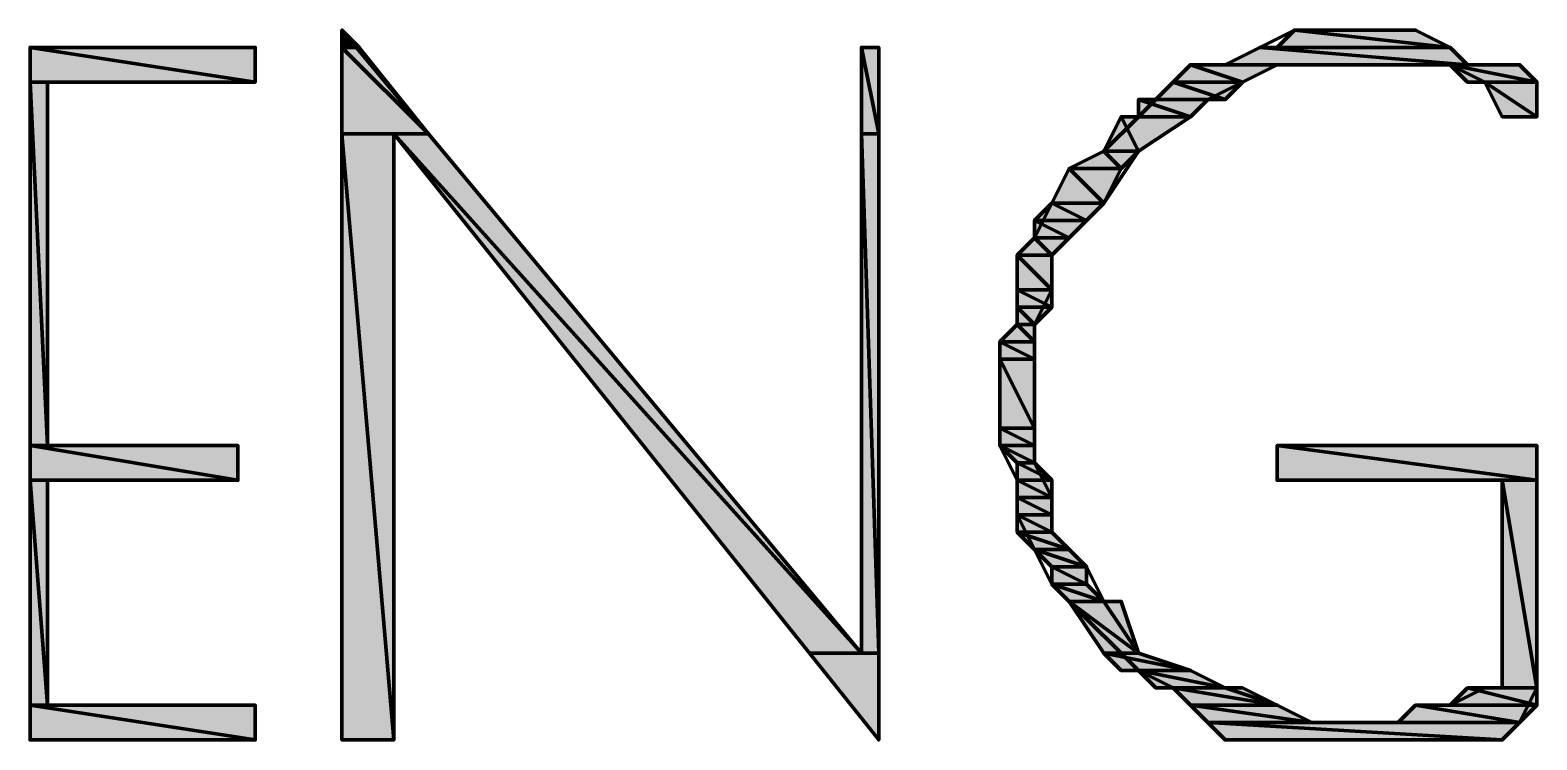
# Model space of a CAD drawing. Header units: inches. Extents: x 1 to 529, y -1 to 335.
# Drawn here: x 431 to 436.8, y 18.93 to 21.67 of the extents above; entities that cross this region are included whole.
import ezdxf

# ---------------------------------------------------------------- set-up
doc = ezdxf.new("R2010")
doc.units = ezdxf.units.IN
doc.layers.add('H', color=7, linetype='CONTINUOUS', lineweight=100)
doc.layers.add('P', color=250, linetype='CONTINUOUS', lineweight=100)

msp = doc.modelspace()

# ---------------------------------------------------------------- hatches: boundary and pattern name
at = {"layer": 'H', "linetype": 'CONTINUOUS'}
for points in [[(432.2, 21.6667), (432.2667, 21.6), (432.2, 21.6)], [(436.0667, 21.6667), (436.1333, 21.6667), (436, 21.6667)], [(436.2, 21.6667), (436.2, 21.6667), (436, 21.6667)], [(436.2, 21.6667), (436, 21.6667), (436.3333, 21.6667)], [(431, 21.6), (431.8667, 21.4667), (431.8667, 21.6), (431, 21.6), (431.8667, 21.4667), (431, 21.4667)], [(432.2, 21.6), (432.5333, 21.2667), (432.2667, 21.6), (432.2, 21.6), (432.5333, 21.2667), (432.2, 21.2667)], [(434.2, 21.6), (434.2667, 21.2667), (434.2667, 21.6), (434.2, 21.6), (434.2667, 21.2667), (434.2, 21.2667)], [(435.7333, 21.6), (436.5333, 21.5333), (436.4667, 21.6), (435.7333, 21.6), (436.5333, 21.5333), (435.6, 21.5333)], [(435.4667, 21.5333), (435.6667, 21.4667), (435.8, 21.5333), (435.4667, 21.5333), (435.6667, 21.4667), (435.4, 21.4667)], [(435.8, 21.5333), (435.8, 21.5333), (435.4667, 21.5333)], [(436.6667, 21.5333), (435.5333, 21.5333), (436.6667, 21.5333)], [(436, 21.5333), (435.5333, 21.5333), (435.8667, 21.5333)], [(436.5333, 21.5333), (435.6, 21.5333), (436.6, 21.5333)], [(436.6, 21.5333), (435.6, 21.5333), (436.6667, 21.5333)], [(436.6667, 21.5333), (436.2667, 21.5333), (436.7333, 21.5333)], [(436.7333, 21.5333), (436.4, 21.5333)], [(431, 21.4667), (431.0667, 20.0667), (431.0667, 21.4667), (431, 21.4667), (431.0667, 20.0667), (431, 20.0667)], [(435.4, 21.4667), (435.6, 21.4), (435.6667, 21.4667), (435.4, 21.4667), (435.6, 21.4), (435.3333, 21.4)], [(436.6, 21.4667), (436.8, 21.3333), (436.8, 21.4667), (436.6, 21.4667), (436.8, 21.3333), (436.6667, 21.3333)], [(435.2667, 21.4), (435.4667, 21.3333), (435.5333, 21.4), (435.2667, 21.4), (435.4667, 21.3333), (435.2667, 21.3333)], [(435.6, 21.4), (435.3333, 21.4), (435.5333, 21.4)], [(435.4667, 21.3333), (435.2667, 21.3333), (435.4667, 21.3333)], [(436.8, 21.3333), (436.6667, 21.3333), (436.8, 21.3333)], [(432.2, 21.2667), (432.4, 18.9333), (432.4, 21.2667), (432.2, 21.2667), (432.4, 18.9333), (432.2, 18.9333)], [(432.4, 21.2667), (434.2, 19.2667), (432.5333, 21.2667), (432.4, 21.2667), (434.2, 19.2667), (434, 19.2667)], [(434.2, 21.2667), (434.2667, 19.2667), (434.2667, 21.2667), (434.2, 21.2667), (434.2667, 19.2667), (434.2, 19.2667)], [(435.1333, 21.2), (435.2, 21.1333), (435.2667, 21.2), (435.1333, 21.2), (435.2, 21.1333), (435, 21.1333)], [(435, 21.1333), (435.1333, 21), (435.2, 21.1333), (435, 21.1333), (435.1333, 21), (434.9333, 21)], [(434.9333, 21), (435.0667, 20.9333), (435.1333, 21), (434.9333, 21), (435.0667, 20.9333), (434.8667, 20.9333)], [(435.1333, 21), (434.9333, 21), (435.1333, 21)], [(434.8667, 20.9333), (435, 20.8667), (435.0667, 20.9333), (434.8667, 20.9333), (435, 20.8667), (434.8667, 20.8667)], [(434.8, 20.8), (434.9333, 20.6667), (434.9333, 20.8), (434.8, 20.8), (434.9333, 20.6667), (434.8, 20.6667)], [(434.9333, 20.6667), (434.8, 20.6667), (434.9333, 20.6667)], [(434.8, 20.6667), (434.9333, 20.6), (434.9333, 20.6667), (434.8, 20.6667), (434.9333, 20.6), (434.8, 20.6)], [(434.8, 20.5333), (434.8667, 20.4667), (434.8667, 20.5333), (434.8, 20.5333), (434.8667, 20.4667), (434.7333, 20.4667)], [(434.7333, 20.4667), (434.8667, 20.4), (434.8667, 20.4667), (434.7333, 20.4667), (434.8667, 20.4), (434.7333, 20.4)], [(434.7333, 20.4), (434.8667, 20.1333), (434.8667, 20.4), (434.7333, 20.4), (434.8667, 20.1333), (434.7333, 20.1333)], [(434.7333, 20.1333), (434.8667, 20.0667), (434.8667, 20.1333), (434.7333, 20.1333), (434.8667, 20.0667), (434.7333, 20.0667)], [(431, 20.0667), (431.8, 19.9333), (431.8, 20.0667), (431, 20.0667), (431.8, 19.9333), (431, 19.9333)], [(434.7333, 20.0667), (434.8667, 20), (434.8667, 20.0667), (434.7333, 20.0667), (434.8667, 20), (434.8, 20)], [(435.8, 20.0667), (436.8, 19.9333), (436.8, 20.0667), (435.8, 20.0667), (436.8, 19.9333), (435.8, 19.9333)], [(434.8, 20), (434.9333, 19.9333), (434.8667, 20), (434.8, 20), (434.9333, 19.9333), (434.8, 19.9333)], [(431, 19.9333), (431.0667, 19.0667), (431.0667, 19.9333), (431, 19.9333), (431.0667, 19.0667), (431, 19.0667)], [(434.8, 19.9333), (434.9333, 19.8667), (434.9333, 19.9333), (434.8, 19.9333), (434.9333, 19.8667), (434.8, 19.8667)], [(436.6667, 19.9333), (436.8, 19.1333), (436.8, 19.9333), (436.6667, 19.9333), (436.8, 19.1333), (436.6667, 19.1333)], [(434.8, 19.8667), (434.9333, 19.8), (434.9333, 19.8667), (434.8, 19.8667), (434.9333, 19.8), (434.8, 19.8)], [(434.8, 19.8), (434.9333, 19.7333), (434.9333, 19.8), (434.8, 19.8), (434.9333, 19.7333), (434.8, 19.7333)], [(434.8, 19.7333), (435, 19.6667), (434.9333, 19.7333), (434.8, 19.7333), (435, 19.6667), (434.8667, 19.6667)], [(434.8667, 19.6667), (435.0667, 19.6), (435, 19.6667), (434.8667, 19.6667), (435.0667, 19.6), (434.9333, 19.6)], [(434.9333, 19.6), (435.0667, 19.5333), (435.0667, 19.6), (434.9333, 19.6), (435.0667, 19.5333), (434.9333, 19.5333)], [(434.9333, 19.5333), (435.1333, 19.4667), (435.0667, 19.5333), (434.9333, 19.5333), (435.1333, 19.4667), (435, 19.4667)], [(435.2, 19.4667), (435.2, 19.4667), (435, 19.4667)], [(435, 19.4667), (435.2667, 19.2667), (435.2, 19.4667), (435, 19.4667), (435.2667, 19.2667), (435.1333, 19.2667)], [(435.1333, 19.2667), (435.4667, 19.2), (435.2667, 19.2667), (435.1333, 19.2667), (435.4667, 19.2), (435.2, 19.2)], [(435.4667, 19.2), (435.2, 19.2), (435.4667, 19.2)], [(435.2667, 19.2), (435.6, 19.1333), (435.4667, 19.2), (435.2667, 19.2), (435.6, 19.1333), (435.3333, 19.1333)], [(435.6, 19.1333), (435.3333, 19.1333), (435.6667, 19.1333)], [(435.4, 19.1333), (435.8, 19.0667), (435.6667, 19.1333), (435.4, 19.1333), (435.8, 19.0667), (435.4667, 19.0667)], [(436.5333, 19.1333), (436.8, 19.0667), (436.8, 19.1333), (436.5333, 19.1333), (436.8, 19.0667), (436.4667, 19.0667)], [(436.8, 19.1333), (436.6, 19.1333)], [(436.8, 19.1333), (436.6667, 19.1333), (436.8, 19.1333)], [(431, 19.0667), (431.8667, 18.9333), (431.8667, 19.0667), (431, 19.0667), (431.8667, 18.9333), (431, 18.9333)], [(435.4667, 19.0667), (435.9333, 19), (435.8, 19.0667), (435.4667, 19.0667), (435.9333, 19), (435.5333, 19)], [(436.8, 19.0667), (436.4667, 19.0667)], [(435.5333, 19), (436.6667, 18.9333), (436.7333, 19), (435.5333, 19), (436.6667, 18.9333), (435.6, 18.9333)], [(436.6, 18.9333), (436.6, 18.9333), (435.6, 18.9333)], [(436.6, 18.9333), (435.6, 18.9333), (436.4667, 18.9333)], [(436.4667, 18.9333), (435.8, 18.9333), (436.4, 18.9333)], [(436.4, 18.9333), (435.8, 18.9333), (436.3333, 18.9333)], [(436.3333, 18.9333), (435.9333, 18.9333), (436.2, 18.9333)]]:
    msp.add_hatch(color=0, dxfattribs=at).paths.add_polyline_path(points)
h = msp.add_hatch(color=0, dxfattribs=at)
edge = h.paths.add_edge_path()
edge.add_line((436.3333, 21.6667), (435.8667, 21.6667))
edge.add_line((435.8667, 21.6667), (436.4667, 21.6))
edge.add_line((436.4667, 21.6), (436.3333, 21.6667))
edge.add_line((436.3333, 21.6667), (436.3333, 21.6667))
edge.add_line((436.3333, 21.6667), (435.8667, 21.6667))
edge.add_line((435.8667, 21.6667), (436.4667, 21.6))
edge.add_line((436.4667, 21.6), (435.8, 21.6))
edge.add_line((435.8, 21.6), (435.8667, 21.6667))
h = msp.add_hatch(color=0, dxfattribs=at)
edge = h.paths.add_edge_path()
edge.add_line((436.7333, 21.5333), (436.4667, 21.5333))
edge.add_line((436.4667, 21.5333), (436.8, 21.4667))
edge.add_line((436.8, 21.4667), (436.7333, 21.5333))
edge.add_line((436.7333, 21.5333), (436.7333, 21.5333))
edge.add_line((436.7333, 21.5333), (436.4667, 21.5333))
edge.add_line((436.4667, 21.5333), (436.8, 21.4667))
edge.add_line((436.8, 21.4667), (436.5333, 21.4667))
edge.add_line((436.5333, 21.4667), (436.4667, 21.5333))
h = msp.add_hatch(color=0, dxfattribs=at)
edge = h.paths.add_edge_path()
edge.add_line((435.4667, 21.3333), (435.2, 21.3333))
edge.add_line((435.2, 21.3333), (435.2667, 21.2))
edge.add_line((435.2667, 21.2), (435.4667, 21.3333))
edge.add_line((435.4667, 21.3333), (435.4667, 21.3333))
edge.add_line((435.4667, 21.3333), (435.2, 21.3333))
edge.add_line((435.2, 21.3333), (435.2667, 21.2))
edge.add_line((435.2667, 21.2), (435.1333, 21.2))
edge.add_line((435.1333, 21.2), (435.2, 21.3333))
h = msp.add_hatch(color=0, dxfattribs=at)
edge = h.paths.add_edge_path()
edge.add_line((435, 20.8667), (434.8667, 20.8667))
edge.add_line((434.8667, 20.8667), (434.9333, 20.8))
edge.add_line((434.9333, 20.8), (435, 20.8667))
edge.add_line((435, 20.8667), (435, 20.8667))
edge.add_line((435, 20.8667), (434.8667, 20.8667))
edge.add_line((434.8667, 20.8667), (434.9333, 20.8))
edge.add_line((434.9333, 20.8), (434.8, 20.8))
edge.add_line((434.8, 20.8), (434.8667, 20.8667))
h = msp.add_hatch(color=0, dxfattribs=at)
edge = h.paths.add_edge_path()
edge.add_line((434.9333, 20.6), (434.8, 20.6))
edge.add_line((434.8, 20.6), (434.8667, 20.5333))
edge.add_line((434.8667, 20.5333), (434.9333, 20.6))
edge.add_line((434.9333, 20.6), (434.9333, 20.6))
edge.add_line((434.9333, 20.6), (434.8, 20.6))
edge.add_line((434.8, 20.6), (434.8667, 20.5333))
edge.add_line((434.8667, 20.5333), (434.8, 20.5333))
edge.add_line((434.8, 20.5333), (434.8, 20.6))
h = msp.add_hatch(color=0, dxfattribs=at)
edge = h.paths.add_edge_path()
edge.add_line((434.2667, 19.2667), (434, 19.2667))
edge.add_line((434, 19.2667), (434.2667, 18.9333))
edge.add_line((434.2667, 18.9333), (434.2667, 19.2667))
edge.add_line((434.2667, 19.2667), (434.2667, 19.2667))
edge.add_line((434.2667, 19.2667), (434, 19.2667))
edge.add_line((434, 19.2667), (434.2667, 18.9333))
edge.add_line((434.2667, 18.9333), (434.2667, 18.9333))
edge.add_line((434.2667, 18.9333), (434, 19.2667))
h = msp.add_hatch(color=0, dxfattribs=at)
edge = h.paths.add_edge_path()
edge.add_line((436.8, 19.0667), (436.3333, 19.0667))
edge.add_line((436.3333, 19.0667), (436.7333, 19))
edge.add_line((436.7333, 19), (436.8, 19.0667))
edge.add_line((436.8, 19.0667), (436.8, 19.0667))
edge.add_line((436.8, 19.0667), (436.3333, 19.0667))
edge.add_line((436.3333, 19.0667), (436.7333, 19))
edge.add_line((436.7333, 19), (436.2667, 19))
edge.add_line((436.2667, 19), (436.3333, 19.0667))

# ---------------------------------------------------------------- linework, layer by layer
at = {"layer": 'P', "color": 0, "linetype": 'CONTINUOUS'}
for points in [[(432.2, 21.6667), (432.2667, 21.6), (432.2, 21.6), (432.2, 21.6667)], [(432.2667, 18.9333), (432.4, 18.9333), (432.4, 21.2667), (434.2667, 18.9333), (434.2667, 21.6), (434.2, 21.6), (434.2, 19.2667), (432.2, 21.6667), (432.2, 18.9333)], [(436.8, 21.4667), (436.7333, 21.5333), (436.6667, 21.5333), (436.6, 21.5333), (436.5333, 21.5333), (436.4667, 21.6), (436.3333, 21.6667), (436.2, 21.6667), (436.0667, 21.6667), (436, 21.6667), (435.8667, 21.6667), (435.7333, 21.6), (435.6, 21.5333), (435.4667, 21.5333), (435.3333, 21.4), (435.2667, 21.3333), (435.1333, 21.2), (435, 21.1333), (434.9333, 21), (434.8667, 20.8667), (434.8, 20.8), (434.8, 20.6667), (434.8, 20.6), (434.8, 20.5333), (434.7333, 20.4667), (434.7333, 20.0667), (434.8, 19.9333), (434.8, 19.8), (434.8667, 19.6667), (434.9333, 19.5333), (435, 19.4667), (435.2667, 19.2), (435.4, 19.1333), (435.6, 18.9333), (435.8, 18.9333), (436, 18.9333), (436.2, 18.9333), (436.3333, 18.9333), (436.4667, 18.9333), (436.6667, 18.9333), (436.7333, 19), (436.8, 19.1333), (436.8, 20.0667), (435.8, 20.0667), (435.8, 19.9333), (436.6667, 19.9333), (436.6667, 19.1333), (436.6, 19.1333), (436.4667, 19.0667), (436.3333, 19.0667), (436.2667, 19), (435.9333, 19), (435.8, 19.0667), (435.6, 19.1333), (435.4667, 19.2), (435.2667, 19.2667), (435.1333, 19.4667), (435.0667, 19.6), (434.9333, 19.7333), (434.9333, 19.8667), (434.8667, 20), (434.8667, 20.1333), (434.8667, 20.4), (434.8667, 20.5333), (434.9333, 20.6667), (434.9333, 20.8), (435.0667, 20.9333), (435.1333, 21), (435.2667, 21.2), (435.4667, 21.3333), (435.5333, 21.4), (435.6667, 21.4667), (435.8, 21.5333), (436, 21.5333), (436.2667, 21.5333), (436.4667, 21.5333), (436.6, 21.4667), (436.6667, 21.3333), (436.8, 21.3333), (436.8, 21.4667)], [(435.8667, 21.6667), (436.4667, 21.6), (435.8, 21.6), (435.8667, 21.6667)], [(436, 21.6667), (436.3333, 21.6667), (435.8667, 21.6667), (436, 21.6667)], [(436.3333, 21.6667), (435.8667, 21.6667), (436.3333, 21.6667)], [(435.8667, 21.6667), (436.3333, 21.6667), (436.3333, 21.6667), (435.8667, 21.6667)], [(436.3333, 21.6667), (435.8667, 21.6667), (436.4667, 21.6), (436.3333, 21.6667)], [(436.0667, 21.6667), (436.1333, 21.6667), (436, 21.6667), (436.0667, 21.6667)], [(436.2, 21.6667), (436.2, 21.6667), (436, 21.6667), (436.2, 21.6667)], [(436.2, 21.6667), (436, 21.6667), (436.1333, 21.6667), (436.2, 21.6667)], [(436.2, 21.6667), (436, 21.6667), (436.3333, 21.6667), (436.2, 21.6667)], [(431.8667, 21.6), (431, 21.6), (431.8667, 21.4667), (431.8667, 21.6)], [(431, 21.6), (431.8667, 21.4667), (431, 21.4667), (431, 21.6)], [(431.8667, 18.9333), (431, 18.9333), (431, 21.6), (431.8667, 21.6), (431.8667, 21.4667), (431.0667, 21.4667), (431.0667, 20.0667), (431.8, 20.0667), (431.8, 19.9333), (431.0667, 19.9333), (431.0667, 19.0667), (431.8667, 19.0667), (431.8667, 18.9333)], [(432.2667, 21.6), (432.2, 21.6), (432.5333, 21.2667), (432.2667, 21.6)], [(432.2, 21.6), (432.5333, 21.2667), (432.2, 21.2667), (432.2, 21.6)], [(434.2667, 21.6), (434.2, 21.6), (434.2667, 21.2667), (434.2667, 21.6)], [(434.2, 21.6), (434.2667, 21.2667), (434.2, 21.2667), (434.2, 21.6)], [(435.7333, 21.6), (436.5333, 21.5333), (435.6, 21.5333), (435.7333, 21.6)], [(436.4667, 21.6), (435.8, 21.6), (435.7333, 21.6), (436.4667, 21.6)], [(436.4667, 21.6), (435.7333, 21.6), (436.5333, 21.5333), (436.4667, 21.6)], [(435.8, 21.6), (436.4667, 21.6), (436.4667, 21.6), (435.8, 21.6)], [(435.4667, 21.5333), (435.6667, 21.4667), (435.4, 21.4667), (435.4667, 21.5333)], [(435.5333, 21.5333), (435.8667, 21.5333), (435.4667, 21.5333), (435.5333, 21.5333)], [(435.8, 21.5333), (435.8, 21.5333), (435.4667, 21.5333), (435.8, 21.5333)], [(435.8, 21.5333), (435.4667, 21.5333), (435.8667, 21.5333), (435.8, 21.5333)], [(435.8, 21.5333), (435.4667, 21.5333), (435.6667, 21.4667), (435.8, 21.5333)], [(435.6, 21.5333), (436.6667, 21.5333), (435.5333, 21.5333), (435.6, 21.5333)], [(436.6667, 21.5333), (435.5333, 21.5333), (436.6667, 21.5333), (436.6667, 21.5333)], [(435.5333, 21.5333), (436.6667, 21.5333), (435.5333, 21.5333), (435.5333, 21.5333)], [(436, 21.5333), (435.5333, 21.5333), (435.8667, 21.5333), (436, 21.5333)], [(436.5333, 21.5333), (435.6, 21.5333), (436.6, 21.5333), (436.5333, 21.5333)], [(435.6, 21.5333), (436.6, 21.5333), (435.6, 21.5333), (435.6, 21.5333)], [(436.6, 21.5333), (435.6, 21.5333), (436.6, 21.5333)], [(435.6, 21.5333), (436.6, 21.5333), (436.6, 21.5333), (435.6, 21.5333)], [(436.6, 21.5333), (435.6, 21.5333), (436.6667, 21.5333), (436.6, 21.5333)], [(436.6667, 21.5333), (436.2667, 21.5333), (436.7333, 21.5333), (436.6667, 21.5333)], [(436.2667, 21.5333), (436.7333, 21.5333), (436.4, 21.5333), (436.2667, 21.5333)], [(436.7333, 21.5333), (436.4, 21.5333), (436.7333, 21.5333)], [(436.4, 21.5333), (436.7333, 21.5333), (436.4667, 21.5333), (436.4, 21.5333)], [(436.7333, 21.5333), (436.4667, 21.5333), (436.8, 21.4667), (436.7333, 21.5333)], [(436.4667, 21.5333), (436.8, 21.4667), (436.5333, 21.4667), (436.4667, 21.5333)], [(431.0667, 21.4667), (431, 21.4667), (431.0667, 20.0667), (431.0667, 21.4667)], [(431, 21.4667), (431.0667, 20.0667), (431, 20.0667), (431, 21.4667)], [(435.4, 21.4667), (435.6, 21.4), (435.3333, 21.4), (435.4, 21.4667)], [(435.6667, 21.4667), (435.4, 21.4667), (435.6, 21.4), (435.6667, 21.4667)], [(436.8, 21.4667), (436.5333, 21.4667), (436.6, 21.4667), (436.8, 21.4667)], [(436.5333, 21.4667), (436.8, 21.4667), (436.8, 21.4667), (436.5333, 21.4667)], [(436.8, 21.4667), (436.6, 21.4667), (436.8, 21.3333), (436.8, 21.4667)], [(436.6, 21.4667), (436.8, 21.3333), (436.6667, 21.3333), (436.6, 21.4667)], [(435.3333, 21.4), (435.5333, 21.4), (435.2667, 21.4), (435.3333, 21.4)], [(435.5333, 21.4), (435.2667, 21.4), (435.4667, 21.3333), (435.5333, 21.4)], [(435.2667, 21.4), (435.4667, 21.3333), (435.2667, 21.3333), (435.2667, 21.4)], [(435.6, 21.4), (435.3333, 21.4), (435.5333, 21.4), (435.6, 21.4)], [(435.2, 21.3333), (435.2667, 21.2), (435.1333, 21.2), (435.2, 21.3333)], [(435.2667, 21.3333), (435.4667, 21.3333), (435.2, 21.3333), (435.2667, 21.3333)], [(435.4667, 21.3333), (435.2, 21.3333), (435.2667, 21.2), (435.4667, 21.3333)], [(435.4667, 21.3333), (435.2667, 21.3333), (435.4667, 21.3333), (435.4667, 21.3333)], [(436.8, 21.3333), (436.6667, 21.3333), (436.8, 21.3333), (436.8, 21.3333)], [(436.6667, 21.3333), (436.8, 21.3333), (436.8, 21.3333), (436.6667, 21.3333)], [(436.8, 21.3333), (436.8, 21.3333), (436.8, 21.3333)], [(432.4, 21.2667), (432.2, 21.2667), (432.4, 18.9333), (432.4, 21.2667)], [(432.2, 21.2667), (432.4, 18.9333), (432.2, 18.9333), (432.2, 21.2667)], [(432.5333, 21.2667), (432.4, 21.2667), (434.2, 19.2667), (432.5333, 21.2667)], [(432.4, 21.2667), (434.2, 19.2667), (434, 19.2667), (432.4, 21.2667)], [(434.2667, 21.2667), (434.2, 21.2667), (434.2667, 19.2667), (434.2667, 21.2667)], [(434.2, 21.2667), (434.2667, 19.2667), (434.2, 19.2667), (434.2, 21.2667)], [(435.1333, 21.2), (435.2, 21.1333), (435, 21.1333), (435.1333, 21.2)], [(435.2667, 21.2), (435.1333, 21.2), (435.1333, 21.2), (435.2667, 21.2)], [(435.1333, 21.2), (435.2667, 21.2), (435.2667, 21.2), (435.1333, 21.2)], [(435.2667, 21.2), (435.1333, 21.2), (435.2, 21.1333), (435.2667, 21.2)], [(435, 21.1333), (435.1333, 21), (434.9333, 21), (435, 21.1333)], [(435.2, 21.1333), (435, 21.1333), (435.1333, 21), (435.2, 21.1333)], [(434.9333, 21), (435.0667, 20.9333), (434.8667, 20.9333), (434.9333, 21)], [(435.1333, 21), (434.9333, 21), (435.1333, 21), (435.1333, 21)], [(434.9333, 21), (435.1333, 21), (434.9333, 21), (434.9333, 21)], [(435.1333, 21), (434.9333, 21), (435.0667, 20.9333), (435.1333, 21)], [(435.0667, 20.9333), (434.8667, 20.9333), (435, 20.8667), (435.0667, 20.9333)], [(434.8667, 20.9333), (435, 20.8667), (434.8667, 20.8667), (434.8667, 20.9333)], [(434.8667, 20.8667), (434.9333, 20.8), (434.8, 20.8), (434.8667, 20.8667)], [(435, 20.8667), (434.8667, 20.8667), (434.9333, 20.8), (435, 20.8667)], [(434.9333, 20.8), (434.8, 20.8), (434.9333, 20.8)], [(434.8, 20.8), (434.9333, 20.8), (434.9333, 20.8), (434.8, 20.8)], [(434.9333, 20.8), (434.8, 20.8), (434.9333, 20.6667), (434.9333, 20.8)], [(434.8, 20.8), (434.9333, 20.6667), (434.8, 20.6667), (434.8, 20.8)], [(434.9333, 20.6667), (434.8, 20.6667), (434.9333, 20.6667), (434.9333, 20.6667)], [(434.8, 20.6667), (434.9333, 20.6667), (434.8, 20.6667), (434.8, 20.6667)], [(434.9333, 20.6667), (434.8, 20.6667), (434.9333, 20.6), (434.9333, 20.6667)], [(434.8, 20.6667), (434.9333, 20.6), (434.8, 20.6), (434.8, 20.6667)], [(434.9333, 20.6), (434.8, 20.6), (434.8667, 20.5333), (434.9333, 20.6)], [(434.8, 20.6), (434.8667, 20.5333), (434.8, 20.5333), (434.8, 20.6)], [(434.8, 20.5333), (434.8667, 20.4667), (434.7333, 20.4667), (434.8, 20.5333)], [(434.8667, 20.5333), (434.8, 20.5333), (434.8667, 20.5333)], [(434.8, 20.5333), (434.8667, 20.5333), (434.8667, 20.5333), (434.8, 20.5333)], [(434.8667, 20.5333), (434.8, 20.5333), (434.8667, 20.4667), (434.8667, 20.5333)], [(434.8667, 20.4667), (434.7333, 20.4667), (434.8667, 20.4), (434.8667, 20.4667)], [(434.7333, 20.4667), (434.8667, 20.4), (434.7333, 20.4), (434.7333, 20.4667)], [(434.8667, 20.4), (434.7333, 20.4), (434.8667, 20.1333), (434.8667, 20.4)], [(434.7333, 20.4), (434.8667, 20.1333), (434.7333, 20.1333), (434.7333, 20.4)], [(434.8667, 20.1333), (434.7333, 20.1333), (434.8667, 20.0667), (434.8667, 20.1333)], [(434.7333, 20.1333), (434.8667, 20.0667), (434.7333, 20.0667), (434.7333, 20.1333)], [(431.8, 20.0667), (431, 20.0667), (431.8, 19.9333), (431.8, 20.0667)], [(431, 20.0667), (431.8, 19.9333), (431, 19.9333), (431, 20.0667)], [(434.8667, 20.0667), (434.7333, 20.0667), (434.8667, 20), (434.8667, 20.0667)], [(434.7333, 20.0667), (434.8667, 20), (434.8, 20), (434.7333, 20.0667)], [(436.8, 20.0667), (435.8, 20.0667), (436.8, 19.9333), (436.8, 20.0667)], [(435.8, 20.0667), (436.8, 19.9333), (435.8, 19.9333), (435.8, 20.0667)], [(434.8667, 20), (434.8, 20), (434.9333, 19.9333), (434.8667, 20)], [(434.8, 20), (434.9333, 19.9333), (434.8, 19.9333), (434.8, 20)], [(431.0667, 19.9333), (431, 19.9333), (431.0667, 19.0667), (431.0667, 19.9333)], [(431, 19.9333), (431.0667, 19.0667), (431, 19.0667), (431, 19.9333)], [(434.9333, 19.9333), (434.8, 19.9333), (434.9333, 19.8667), (434.9333, 19.9333)], [(434.8, 19.9333), (434.9333, 19.8667), (434.8, 19.8667), (434.8, 19.9333)], [(436.8, 19.9333), (436.6667, 19.9333), (436.8, 19.1333), (436.8, 19.9333)], [(436.6667, 19.9333), (436.8, 19.1333), (436.6667, 19.1333), (436.6667, 19.9333)], [(434.9333, 19.8667), (434.8, 19.8667), (434.9333, 19.8), (434.9333, 19.8667)], [(434.8, 19.8667), (434.9333, 19.8), (434.8, 19.8), (434.8, 19.8667)], [(434.9333, 19.8), (434.8, 19.8), (434.9333, 19.7333), (434.9333, 19.8)], [(434.8, 19.8), (434.9333, 19.7333), (434.8, 19.7333), (434.8, 19.8)], [(434.9333, 19.7333), (434.8, 19.7333), (435, 19.6667), (434.9333, 19.7333)], [(434.8, 19.7333), (435, 19.6667), (434.8667, 19.6667), (434.8, 19.7333)], [(435, 19.6667), (434.8667, 19.6667), (435.0667, 19.6), (435, 19.6667)], [(434.8667, 19.6667), (435.0667, 19.6), (434.9333, 19.6), (434.8667, 19.6667)], [(435.0667, 19.6), (434.9333, 19.6), (435.0667, 19.5333), (435.0667, 19.6)], [(434.9333, 19.6), (435.0667, 19.5333), (434.9333, 19.5333), (434.9333, 19.6)], [(435.0667, 19.5333), (434.9333, 19.5333), (435.1333, 19.4667), (435.0667, 19.5333)], [(434.9333, 19.5333), (435.1333, 19.4667), (435, 19.4667), (434.9333, 19.5333)], [(435.2, 19.4667), (435.2, 19.4667), (435, 19.4667), (435.2, 19.4667)], [(435.2, 19.4667), (435, 19.4667), (435.1333, 19.4667), (435.2, 19.4667)], [(435.2, 19.4667), (435, 19.4667), (435.2667, 19.2667), (435.2, 19.4667)], [(435, 19.4667), (435.2667, 19.2667), (435.1333, 19.2667), (435, 19.4667)], [(434.2667, 19.2667), (434, 19.2667), (434.2667, 18.9333), (434.2667, 19.2667)], [(434, 19.2667), (434.2667, 18.9333), (434.2667, 18.9333), (434, 19.2667)], [(435.2667, 19.2667), (435.1333, 19.2667), (435.4667, 19.2), (435.2667, 19.2667)], [(435.1333, 19.2667), (435.4667, 19.2), (435.2, 19.2), (435.1333, 19.2667)], [(435.4667, 19.2), (435.2, 19.2), (435.4667, 19.2), (435.4667, 19.2)], [(435.2, 19.2), (435.4667, 19.2), (435.2667, 19.2), (435.2, 19.2)], [(435.4667, 19.2), (435.2667, 19.2), (435.6, 19.1333), (435.4667, 19.2)], [(435.2667, 19.2), (435.6, 19.1333), (435.3333, 19.1333), (435.2667, 19.2)], [(435.6, 19.1333), (435.3333, 19.1333), (435.6667, 19.1333), (435.6, 19.1333)], [(435.3333, 19.1333), (435.6667, 19.1333), (435.4, 19.1333), (435.3333, 19.1333)], [(435.6667, 19.1333), (435.4, 19.1333), (435.8, 19.0667), (435.6667, 19.1333)], [(435.4, 19.1333), (435.8, 19.0667), (435.4667, 19.0667), (435.4, 19.1333)], [(436.5333, 19.1333), (436.8, 19.0667), (436.4667, 19.0667), (436.5333, 19.1333)], [(436.6, 19.1333), (436.8, 19.1333), (436.5333, 19.1333), (436.6, 19.1333)], [(436.8, 19.1333), (436.5333, 19.1333), (436.8, 19.0667), (436.8, 19.1333)], [(436.6667, 19.1333), (436.8, 19.1333), (436.6, 19.1333), (436.6667, 19.1333)], [(436.8, 19.1333), (436.6, 19.1333), (436.8, 19.1333)], [(436.8, 19.1333), (436.6667, 19.1333), (436.8, 19.1333), (436.8, 19.1333)], [(431.8667, 19.0667), (431, 19.0667), (431.8667, 18.9333), (431.8667, 19.0667)], [(431, 19.0667), (431.8667, 18.9333), (431, 18.9333), (431, 19.0667)], [(435.8, 19.0667), (435.4667, 19.0667), (435.9333, 19), (435.8, 19.0667)], [(435.4667, 19.0667), (435.9333, 19), (435.5333, 19), (435.4667, 19.0667)], [(436.3333, 19.0667), (436.7333, 19), (436.2667, 19), (436.3333, 19.0667)], [(436.4667, 19.0667), (436.8, 19.0667), (436.3333, 19.0667), (436.4667, 19.0667)], [(436.8, 19.0667), (436.3333, 19.0667), (436.7333, 19), (436.8, 19.0667)], [(436.8, 19.0667), (436.4667, 19.0667), (436.8, 19.0667)], [(436.7333, 19), (435.5333, 19), (436.6667, 18.9333), (436.7333, 19)], [(435.5333, 19), (436.6667, 18.9333), (435.6, 18.9333), (435.5333, 19)], [(436.7333, 19), (436.2667, 19), (436.7333, 19)], [(436.2667, 19), (436.7333, 19), (436.7333, 19), (436.2667, 19)], [(434.2667, 18.9333), (434.2667, 18.9333), (434.2667, 18.9333)], [(436.6, 18.9333), (436.6, 18.9333), (435.6, 18.9333), (436.6, 18.9333)], [(436.6, 18.9333), (435.6, 18.9333), (436.6667, 18.9333), (436.6, 18.9333)], [(436.6, 18.9333), (435.6, 18.9333), (436.4667, 18.9333), (436.6, 18.9333)], [(435.6, 18.9333), (436.4667, 18.9333), (435.8, 18.9333), (435.6, 18.9333)], [(436.4667, 18.9333), (435.8, 18.9333), (436.4, 18.9333), (436.4667, 18.9333)], [(435.8, 18.9333), (436.4, 18.9333), (435.8, 18.9333), (435.8, 18.9333)], [(436.4, 18.9333), (435.8, 18.9333), (436.3333, 18.9333), (436.4, 18.9333)], [(435.8, 18.9333), (436.3333, 18.9333), (435.9333, 18.9333), (435.8, 18.9333)], [(436.3333, 18.9333), (435.9333, 18.9333), (436.2, 18.9333), (436.3333, 18.9333)], [(435.9333, 18.9333), (436.2, 18.9333), (436, 18.9333), (435.9333, 18.9333)]]:
    msp.add_lwpolyline(points, dxfattribs=at)

doc.saveas('drawing.dxf')
